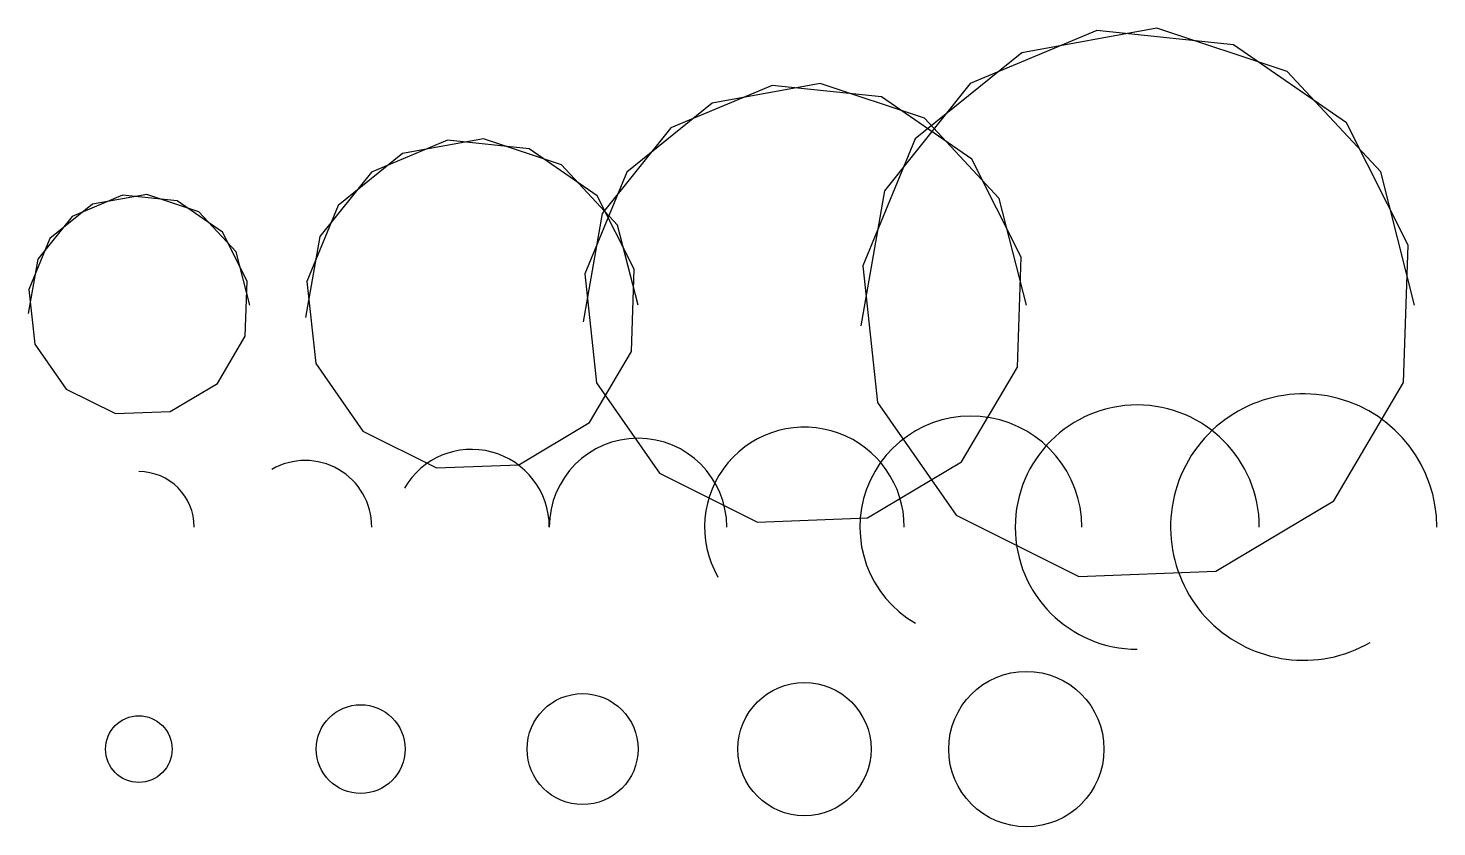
# Model space of a CAD drawing. Header units: metres. Extents: x -10 to 117, y -47 to 25.
import ezdxf

# ---------------------------------------------------------------- set-up
doc = ezdxf.new("R2010")
doc.units = ezdxf.units.M
doc.layers.add('GEOMETRY', color=5, linetype='Continuous')

msp = doc.modelspace()

# ---------------------------------------------------------------- linework, layer by layer
at = {"layer": 'GEOMETRY'}
for points in [[(115, 0), (111.94, 11.99), (103.51, 21.04), (91.77, 24.94), (79.6, 22.73), (69.97, 14.96), (65.25, 3.53), (66.59, -8.77), (73.66, -18.92), (84.73, -24.44), (97.09, -23.97), (107.72, -17.64), (114, -6.99), (114.41, 5.38), (108.85, 16.42), (98.67, 23.45), (86.36, 24.73), (74.95, 19.96), (67.22, 10.3), (65.07, -1.88)], [(80, 0), (77.55, 9.59), (70.81, 16.83), (61.41, 19.95), (51.68, 18.19), (43.98, 11.97), (40.2, 2.82), (41.27, -7.02), (46.93, -15.14), (55.78, -19.55), (65.67, -19.18), (74.17, -14.11), (79.2, -5.59), (79.53, 4.3), (75.08, 13.14), (66.93, 18.76), (57.09, 19.79), (47.96, 15.97), (41.78, 8.24), (40.06, -1.5)], [(45, 0), (43.16, 7.19), (38.1, 12.62), (31.06, 14.96), (23.76, 13.64), (17.98, 8.98), (15.15, 2.12), (15.95, -5.26), (20.2, -11.35), (26.84, -14.66), (34.25, -14.38), (40.63, -10.58), (44.4, -4.19), (44.65, 3.23), (41.31, 9.85), (35.2, 14.07), (27.82, 14.84), (20.97, 11.98), (16.33, 6.18), (15.04, -1.13)], [(10, 0), (8.78, 4.79), (5.4, 8.41), (0.71, 9.97), (-4.16, 9.09), (-8.01, 5.98), (-9.9, 1.41), (-9.36, -3.51), (-6.54, -7.57), (-2.11, -9.78), (2.84, -9.59), (7.09, -7.06), (9.6, -2.79), (9.77, 2.15), (7.54, 6.57), (3.47, 9.38), (-1.46, 9.89), (-6.02, 7.98), (-9.11, 4.12), (-9.97, -0.75)]]:
    msp.add_lwpolyline(points, dxfattribs=at)
for centre, radius in [((80, -40), 7), ((60, -40), 6), ((40, -40), 5), ((20, -40), 4), ((0, -40), 3)]:
    msp.add_circle(centre, radius, dxfattribs=at)
for centre, radius, end in [((105, -20), 12, 300), ((75, -20), 10, 240), ((90, -20), 11, 270), ((60, -20), 9, 210), ((45, -20), 8, 180), ((30, -20), 7, 150), ((0, -20), 5, 90), ((15, -20), 6, 120)]:
    msp.add_arc(centre, radius, 0, end, dxfattribs=at)

doc.saveas('drawing.dxf')
